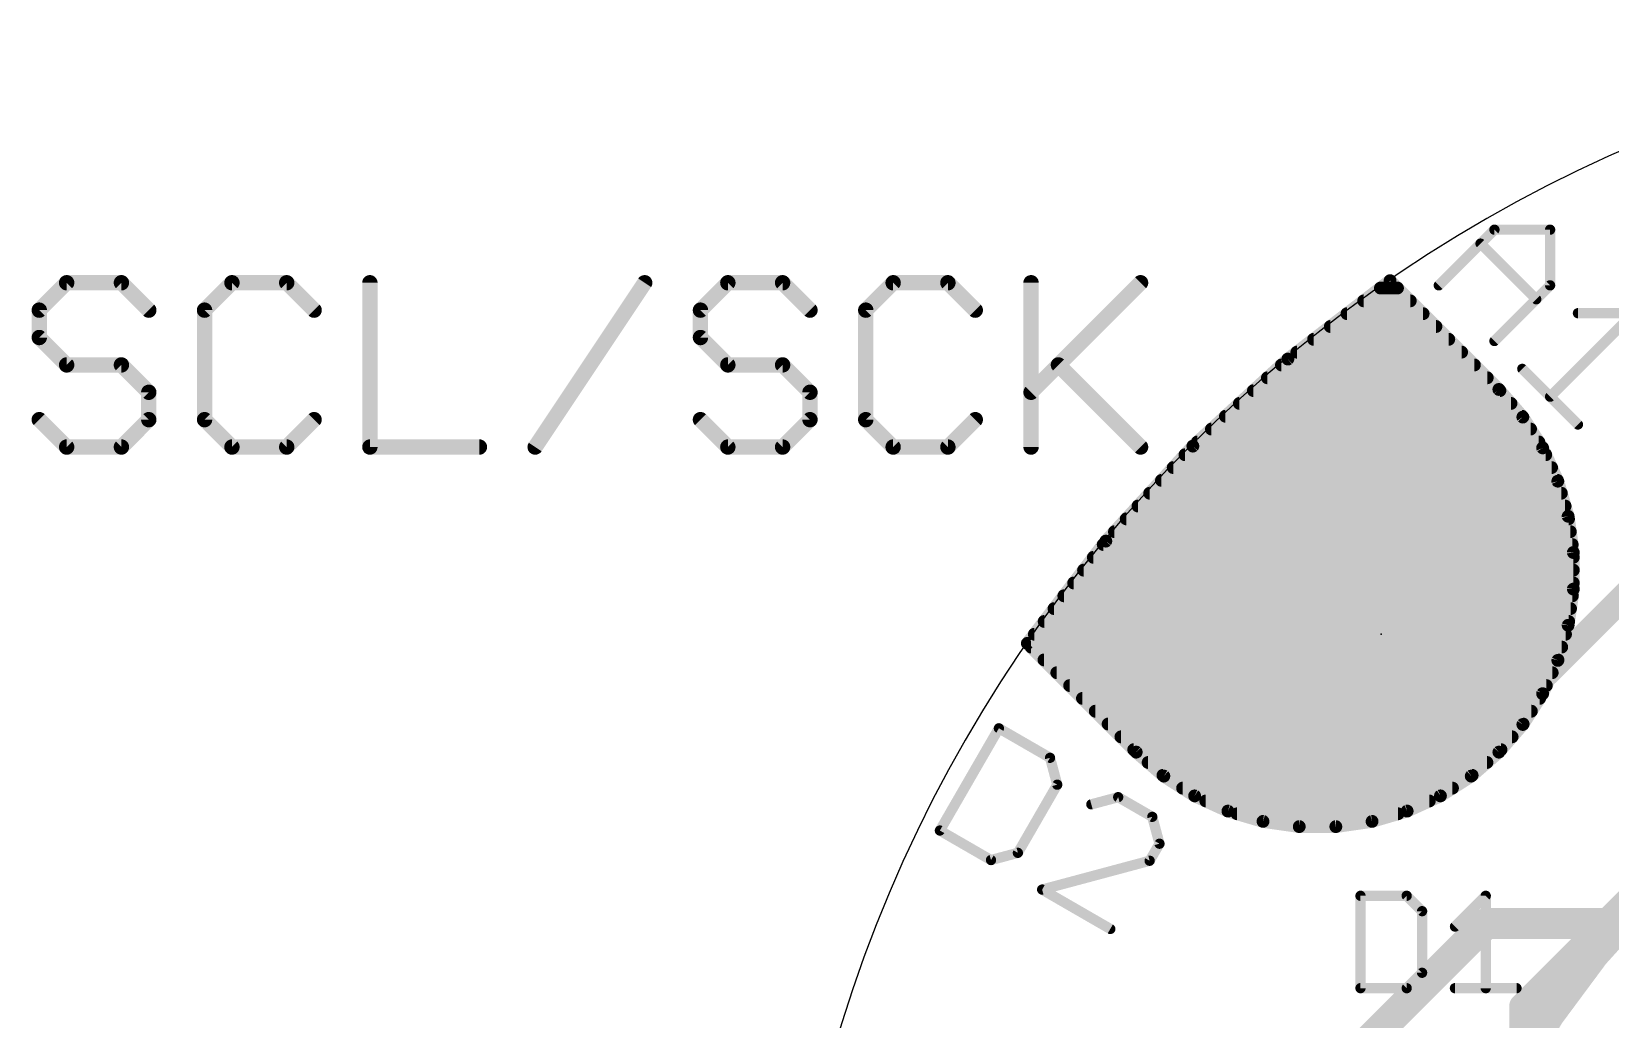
# Model space of a CAD drawing. Extents: x -27.3 to 28.4, y -24.7 to 14.
# Drawn here: x -21.37 to -5.73, y 4.19 to 13.97 of the extents above; entities that cross this region are included whole.
import ezdxf

# ---------------------------------------------------------------- set-up
doc = ezdxf.new("R2010")
doc.units = 0
for name, color, linetype in [('1', 12, 'CONTINUOUS'), ('16', 132, 'CONTINUOUS'), ('17', 110, 'CONTINUOUS'), ('20', 53, 'CONTINUOUS'), ('21', 40, 'CONTINUOUS'), ('23', 53, 'CONTINUOUS'), ('51', 53, 'CONTINUOUS')]:
    doc.layers.add(name, color=color, linetype=linetype)

# ---------------------------------------------------------------- blocks, each defined once
blk = doc.blocks.new('ROUNDP')
at = {"const_width": 0.5}
blk.add_lwpolyline([(0, -0.25, 1), (0, 0.25, 1), (0, -0.25)], format="xyb", dxfattribs=at)

msp = doc.modelspace()

# ---------------------------------------------------------------- linework, layer by layer
at = {"layer": '1'}
for points, const_width in [([(-7.9112, 11.5033), (-8.9236, 10.7265)], 0.127), ([(-8.0067, 11.43), (-7.8379, 11.43)], 0.127), ([(-6.8336, 10.4257), (-7.9112, 11.5033)], 0.127), ([(-8.1722, 11.303), (-7.7109, 11.303)], 0.127), ([(-8.5032, 11.049), (-7.4569, 11.049)], 0.127), ([(-8.3377, 11.176), (-7.5839, 11.176)], 0.127), ([(-8.6688, 10.922), (-7.3299, 10.922)], 0.127), ([(-8.9236, 10.7265), (-9.8644, 9.8644)], 0.127), ([(-8.8343, 10.795), (-7.2029, 10.795)], 0.127), ([(-8.9874, 10.668), (-7.0759, 10.668)], 0.127), ([(-9.2646, 10.414), (-6.8235, 10.414)], 0.127), ([(-9.126, 10.541), (-6.9489, 10.541)], 0.127), ([(-6.5962, 10.1518), (-6.8336, 10.4257)], 0.127), ([(-9.4032, 10.287), (-6.7134, 10.287)], 0.127), ([(-9.5418, 10.16), (-6.6034, 10.16)], 0.127), ([(-6.4003, 9.8469), (-6.5962, 10.1518)], 0.127), ([(-9.6804, 10.033), (-6.5199, 10.033)], 0.127), ([(-9.8644, 9.8644), (-10.7265, 8.9236)], 0.127), ([(-9.819, 9.906), (-6.4383, 9.906)], 0.127), ([(-6.2498, 9.5173), (-6.4003, 9.8469)], 0.127), ([(-10.059, 9.652), (-6.3113, 9.652)], 0.127), ([(-9.9426, 9.779), (-6.3693, 9.779)], 0.127), ([(-10.1754, 9.525), (-6.2533, 9.525)], 0.127), ([(-6.1477, 9.1695), (-6.2498, 9.5173)], 0.127), ([(-10.2917, 9.398), (-6.2147, 9.398)], 0.127), ([(-10.4081, 9.271), (-6.1775, 9.271)], 0.127), ([(-6.0961, 8.8108), (-6.1477, 9.1695)], 0.127), ([(-10.6409, 9.017), (-6.1257, 9.017)], 0.127), ([(-10.5245, 9.144), (-6.144, 9.144)], 0.127), ([(-10.7265, 8.9236), (-11.5033, 7.9112)], 0.127), ([(-10.7522, 8.89), (-6.1075, 8.89)], 0.127), ([(-10.8497, 8.763), (-6.0961, 8.763)], 0.127), ([(-6.0961, 8.4484), (-6.0961, 8.8108)], 0.127), ([(-10.9471, 8.636), (-6.0961, 8.636)], 0.127), ([(-11.142, 8.382), (-6.1056, 8.382)], 0.127), ([(-11.0446, 8.509), (-6.0961, 8.509)], 0.127), ([(-6.1477, 8.0897), (-6.0961, 8.4484)], 0.127), ([(-11.2395, 8.255), (-6.1239, 8.255)], 0.127), ([(-11.3369, 8.128), (-6.1422, 8.128)], 0.127), ([(-6.2498, 7.742), (-6.1477, 8.0897)], 0.127), ([(-11.4344, 8.001), (-6.1737, 8.001)], 0.127), ([(-11.5033, 7.9112), (-10.4257, 6.8336)], 0.127), ([(-11.4661, 7.874), (-6.211, 7.874)], 0.127), ([(-11.3391, 7.747), (-6.2483, 7.747)], 0.127), ([(-11.2121, 7.62), (-6.3055, 7.62)], 0.127), ([(-6.4003, 7.4123), (-6.2498, 7.742)], 0.127), ([(-11.0851, 7.493), (-6.3635, 7.493)], 0.127), ([(-10.9581, 7.366), (-6.4301, 7.366)], 0.127), ([(-6.5962, 7.1075), (-6.4003, 7.4123)], 0.127), ([(-10.8311, 7.239), (-6.5117, 7.239)], 0.127), ([(-10.7041, 7.112), (-6.5933, 7.112)], 0.127), ([(-10.5771, 6.985), (-6.7024, 6.985)], 0.127), ([(-6.8336, 6.8336), (-6.5962, 7.1075)], 0.127), ([(-10.4501, 6.858), (-6.8124, 6.858)], 0.127), ([(-10.4257, 6.8336), (-10.1518, 6.5962)], 0.127), ([(-7.1075, 6.5962), (-6.8336, 6.8336)], 0.127), ([(-10.3073, 6.731), (-6.9519, 6.731)], 0.127), ([(-10.1607, 6.604), (-7.0985, 6.604)], 0.127), ([(-10.1518, 6.5962), (-9.8469, 6.4003)], 0.127), ([(-7.4123, 6.4003), (-7.1075, 6.5962)], 0.127), ([(-9.9662, 6.477), (-7.293, 6.477)], 0.127), ([(-9.8469, 6.4003), (-9.5173, 6.2498)], 0.127), ([(-9.7367, 6.35), (-7.5225, 6.35)], 0.127), ([(-7.742, 6.2498), (-7.4123, 6.4003)], 0.127), ([(-9.5173, 6.2498), (-9.1695, 6.1477)], 0.127), ([(-9.4261, 6.223), (-7.8331, 6.223)], 0.127), ([(-8.0897, 6.1477), (-7.742, 6.2498)], 0.127), ([(-9.1695, 6.1477), (-8.8108, 6.0961)], 0.127), ([(-8.8108, 6.0961), (-8.4484, 6.0961)], 0.127), ([(-8.4484, 6.0961), (-8.0897, 6.1477)], 0.127), ([(-8.543, 3.556), (-6.963, 5.136)], 0.3048), ([(-6.963, 5.136), (-4.4, 5.136)], 0.3048)]:
    msp.add_lwpolyline(points, dxfattribs=dict(at, const_width=const_width))
for points, const_width in [([(-8.0067, 11.4618, 1), (-8.0067, 11.3982)], 0.0635), ([(-7.8887, 11.5257, 1), (-7.9336, 11.4808)], 0.0635), ([(-7.8919, 11.4781, 1), (-7.9305, 11.5285)], 0.0635), ([(-7.8379, 11.3982, 1), (-7.8379, 11.4618)], 0.0635), ([(-8.1722, 11.3348, 1), (-8.1722, 11.2713)], 0.0635), ([(-7.7109, 11.2713, 1), (-7.7109, 11.3348)], 0.0635), ([(-8.5032, 11.0808, 1), (-8.5032, 11.0173)], 0.0635), ([(-8.3377, 11.2078, 1), (-8.3377, 11.1442)], 0.0635), ([(-7.5839, 11.1442, 1), (-7.5839, 11.2078)], 0.0635), ([(-7.4569, 11.0173, 1), (-7.4569, 11.0808)], 0.0635), ([(-8.6688, 10.9538, 1), (-8.6688, 10.8902)], 0.0635), ([(-7.3299, 10.8902, 1), (-7.3299, 10.9538)], 0.0635), ([(-8.9021, 10.7031, 1), (-8.945, 10.7499)], 0.0635), ([(-8.8343, 10.8268, 1), (-8.8343, 10.7632)], 0.0635), ([(-7.2029, 10.7632, 1), (-7.2029, 10.8268)], 0.0635), ([(-8.9874, 10.6998, 1), (-8.9874, 10.6363)], 0.0635), ([(-8.9429, 10.7517, 1), (-8.9042, 10.7013)], 0.0635), ([(-7.0759, 10.6363, 1), (-7.0759, 10.6998)], 0.0635), ([(-9.2646, 10.4458, 1), (-9.2646, 10.3822)], 0.0635), ([(-9.126, 10.5728, 1), (-9.126, 10.5092)], 0.0635), ([(-6.9489, 10.5092, 1), (-6.9489, 10.5728)], 0.0635), ([(-6.8096, 10.4465, 1), (-6.8576, 10.4049)], 0.0635), ([(-6.856, 10.4032, 1), (-6.8111, 10.4481)], 0.0635), ([(-6.8235, 10.3822, 1), (-6.8235, 10.4458)], 0.0635), ([(-9.4032, 10.3188, 1), (-9.4032, 10.2553)], 0.0635), ([(-6.7134, 10.2553, 1), (-6.7134, 10.3188)], 0.0635), ([(-9.5418, 10.1918, 1), (-9.5418, 10.1282)], 0.0635), ([(-6.5695, 10.1689, 1), (-6.623, 10.1346)], 0.0635), ([(-6.6202, 10.131, 1), (-6.5722, 10.1726)], 0.0635), ([(-6.6034, 10.1282, 1), (-6.6034, 10.1918)], 0.0635), ([(-9.6804, 10.0648, 1), (-9.6804, 10.0013)], 0.0635), ([(-6.5199, 10.0013, 1), (-6.5199, 10.0648)], 0.0635), ([(-9.8858, 9.8878, 1), (-9.8429, 9.841)], 0.0635), ([(-9.841, 9.8429, 1), (-9.8878, 9.8858)], 0.0635), ([(-9.819, 9.9378, 1), (-9.819, 9.8742)], 0.0635), ([(-6.4383, 9.8742, 1), (-6.4383, 9.9378)], 0.0635), ([(-6.3714, 9.8601, 1), (-6.4292, 9.8337)], 0.0635), ([(-6.427, 9.8297, 1), (-6.3736, 9.8641)], 0.0635), ([(-10.059, 9.6838, 1), (-10.059, 9.6203)], 0.0635), ([(-9.9426, 9.8108, 1), (-9.9426, 9.7472)], 0.0635), ([(-6.3693, 9.7472, 1), (-6.3693, 9.8108)], 0.0635), ([(-6.3113, 9.6203, 1), (-6.3113, 9.6838)], 0.0635), ([(-10.1754, 9.5568, 1), (-10.1754, 9.4932)], 0.0635), ([(-6.2193, 9.5262, 1), (-6.2802, 9.5083)], 0.0635), ([(-6.2786, 9.5041, 1), (-6.2209, 9.5304)], 0.0635), ([(-6.2533, 9.4932, 1), (-6.2533, 9.5568)], 0.0635), ([(-10.2917, 9.4298, 1), (-10.2917, 9.3662)], 0.0635), ([(-6.2147, 9.3662, 1), (-6.2147, 9.4298)], 0.0635), ([(-10.4081, 9.3028, 1), (-10.4081, 9.2393)], 0.0635), ([(-6.1162, 9.1741, 1), (-6.1791, 9.165)], 0.0635), ([(-6.1775, 9.2393, 1), (-6.1775, 9.3028)], 0.0635), ([(-10.6409, 9.0488, 1), (-10.6409, 8.9853)], 0.0635), ([(-10.5245, 9.1758, 1), (-10.5245, 9.1122)], 0.0635), ([(-6.1781, 9.1606, 1), (-6.1172, 9.1785)], 0.0635), ([(-6.144, 9.1122, 1), (-6.144, 9.1758)], 0.0635), ([(-6.1257, 8.9853, 1), (-6.1257, 9.0488)], 0.0635), ([(-10.7522, 8.9218, 1), (-10.7522, 8.8582)], 0.0635), ([(-10.7499, 8.945, 1), (-10.7031, 8.9021)], 0.0635), ([(-10.7013, 8.9042, 1), (-10.7517, 8.9429)], 0.0635), ([(-6.1075, 8.8582, 1), (-6.1075, 8.9218)], 0.0635), ([(-10.8497, 8.7948, 1), (-10.8497, 8.7312)], 0.0635), ([(-6.0643, 8.8108, 1), (-6.1278, 8.8108)], 0.0635), ([(-6.1275, 8.8063, 1), (-6.0647, 8.8153)], 0.0635), ([(-6.0961, 8.7312, 1), (-6.0961, 8.7948)], 0.0635), ([(-10.9471, 8.6678, 1), (-10.9471, 8.6043)], 0.0635), ([(-6.0961, 8.6043, 1), (-6.0961, 8.6678)], 0.0635), ([(-11.142, 8.4138, 1), (-11.142, 8.3502)], 0.0635), ([(-11.0446, 8.5408, 1), (-11.0446, 8.4772)], 0.0635), ([(-6.1278, 8.4484, 1), (-6.0643, 8.4484)], 0.0635), ([(-6.0647, 8.4439, 1), (-6.1275, 8.4529)], 0.0635), ([(-6.1056, 8.3502, 1), (-6.1056, 8.4138)], 0.0635), ([(-6.0961, 8.4772, 1), (-6.0961, 8.5408)], 0.0635), ([(-11.2395, 8.2868, 1), (-11.2395, 8.2233)], 0.0635), ([(-6.1239, 8.2233, 1), (-6.1239, 8.2868)], 0.0635), ([(-11.3369, 8.1598, 1), (-11.3369, 8.0962)], 0.0635), ([(-6.1172, 8.0808, 1), (-6.1781, 8.0986)], 0.0635), ([(-6.1422, 8.0962, 1), (-6.1422, 8.1598)], 0.0635), ([(-11.4344, 8.0328, 1), (-11.4344, 7.9693)], 0.0635), ([(-6.1791, 8.0942, 1), (-6.1162, 8.0852)], 0.0635), ([(-6.1737, 7.9693, 1), (-6.1737, 8.0328)], 0.0635), ([(-11.5285, 7.9305, 1), (-11.4781, 7.8919)], 0.0635), ([(-11.4808, 7.9336, 1), (-11.5257, 7.8887)], 0.0635), ([(-11.4661, 7.9058, 1), (-11.4661, 7.8423)], 0.0635), ([(-6.211, 7.8423, 1), (-6.211, 7.9058)], 0.0635), ([(-11.3391, 7.7788, 1), (-11.3391, 7.7153)], 0.0635), ([(-11.2121, 7.6517, 1), (-11.2121, 7.5883)], 0.0635), ([(0, 7.62, 0.4142), (-7.62, 0)], 0.3048), ([(-6.3055, 7.5883, 1), (-6.3055, 7.6517)], 0.0635), ([(-6.2802, 7.7509, 1), (-6.2193, 7.733)], 0.0635), ([(-6.2209, 7.7288, 1), (-6.2786, 7.7552)], 0.0635), ([(-6.2483, 7.7153, 1), (-6.2483, 7.7788)], 0.0635), ([(-11.0851, 7.5248, 1), (-11.0851, 7.4613)], 0.0635), ([(-6.3635, 7.4613, 1), (-6.3635, 7.5248)], 0.0635), ([(-10.9581, 7.3978, 1), (-10.9581, 7.3343)], 0.0635), ([(-6.4292, 7.4255, 1), (-6.3714, 7.3991)], 0.0635), ([(-6.4301, 7.3343, 1), (-6.4301, 7.3978)], 0.0635), ([(-6.3736, 7.3952, 1), (-6.427, 7.4295)], 0.0635), ([(-10.8311, 7.2708, 1), (-10.8311, 7.2073)], 0.0635), ([(-6.5117, 7.2073, 1), (-6.5117, 7.2708)], 0.0635), ([(-10.7041, 7.1437, 1), (-10.7041, 7.0803)], 0.0635), ([(-10.5771, 7.0168, 1), (-10.5771, 6.9533)], 0.0635), ([(-6.7024, 6.9533, 1), (-6.7024, 7.0168)], 0.0635), ([(-6.623, 7.1246, 1), (-6.5695, 7.0903)], 0.0635), ([(-6.5722, 7.0867, 1), (-6.6202, 7.1282)], 0.0635), ([(-6.5933, 7.0803, 1), (-6.5933, 7.1437)], 0.0635), ([(-10.4501, 6.8898, 1), (-10.4501, 6.8263)], 0.0635), ([(-10.4049, 6.8576, 1), (-10.4465, 6.8096)], 0.0635), ([(-10.4481, 6.8111, 1), (-10.4032, 6.856)], 0.0635), ([(-6.8576, 6.8544, 1), (-6.8096, 6.8128)], 0.0635), ([(-6.8128, 6.8096, 1), (-6.8544, 6.8576)], 0.0635), ([(-6.8124, 6.8263, 1), (-6.8124, 6.8898)], 0.0635), ([(-10.3073, 6.7628, 1), (-10.3073, 6.6993)], 0.0635), ([(-6.9519, 6.6993, 1), (-6.9519, 6.7628)], 0.0635), ([(-10.1607, 6.6357, 1), (-10.1607, 6.5723)], 0.0635), ([(-10.1346, 6.623, 1), (-10.1689, 6.5695)], 0.0635), ([(-10.1726, 6.5722, 1), (-10.131, 6.6202)], 0.0635), ([(-7.1282, 6.6202, 1), (-7.0867, 6.5722)], 0.0635), ([(-7.0903, 6.5695, 1), (-7.1246, 6.623)], 0.0635), ([(-7.0985, 6.5723, 1), (-7.0985, 6.6357)], 0.0635), ([(-9.9662, 6.5088, 1), (-9.9662, 6.4453)], 0.0635), ([(-9.8337, 6.4292, 1), (-9.8601, 6.3714)], 0.0635), ([(-9.8641, 6.3736, 1), (-9.8297, 6.427)], 0.0635), ([(-9.7367, 6.3818, 1), (-9.7367, 6.3183)], 0.0635), ([(-7.5225, 6.3183, 1), (-7.5225, 6.3818)], 0.0635), ([(-7.4295, 6.427, 1), (-7.3952, 6.3736)], 0.0635), ([(-7.3991, 6.3714, 1), (-7.4255, 6.4292)], 0.0635), ([(-7.293, 6.4453, 1), (-7.293, 6.5088)], 0.0635), ([(-9.5083, 6.2802, 1), (-9.5262, 6.2193)], 0.0635), ([(-9.5304, 6.2209, 1), (-9.5041, 6.2786)], 0.0635), ([(-9.4261, 6.2547, 1), (-9.4261, 6.1913)], 0.0635), ([(-7.8331, 6.1913, 1), (-7.8331, 6.2547)], 0.0635), ([(-7.7552, 6.2786, 1), (-7.7288, 6.2209)], 0.0635), ([(-7.733, 6.2193, 1), (-7.7509, 6.2802)], 0.0635), ([(-9.165, 6.1791, 1), (-9.1741, 6.1162)], 0.0635), ([(-9.1785, 6.1172, 1), (-9.1606, 6.1781)], 0.0635), ([(-8.8108, 6.1278, 1), (-8.8108, 6.0643)], 0.0635), ([(-8.8153, 6.0647, 1), (-8.8063, 6.1275)], 0.0635), ([(-8.4529, 6.1275, 1), (-8.4439, 6.0647)], 0.0635), ([(-8.4484, 6.0643, 1), (-8.4484, 6.1278)], 0.0635), ([(-8.0986, 6.1781, 1), (-8.0808, 6.1172)], 0.0635), ([(-8.0852, 6.1162, 1), (-8.0942, 6.1791)], 0.0635), ([(-6.963, 5.2122, 1), (-6.963, 5.0598)], 0.1524), ([(-6.9091, 5.0821, 1), (-7.0169, 5.1899)], 0.1524)]:
    msp.add_lwpolyline(points, format="xyb", dxfattribs=dict(at, const_width=const_width))
at = {"layer": '16'}
for points, const_width in [([(-7.9112, 11.5033), (-8.9236, 10.7265)], 0.127), ([(-8.0067, 11.43), (-7.8379, 11.43)], 0.127), ([(-6.8336, 10.4257), (-7.9112, 11.5033)], 0.127), ([(-8.1722, 11.303), (-7.7109, 11.303)], 0.127), ([(-8.5032, 11.049), (-7.4569, 11.049)], 0.127), ([(-8.3377, 11.176), (-7.5839, 11.176)], 0.127), ([(-8.6688, 10.922), (-7.3299, 10.922)], 0.127), ([(-8.9236, 10.7265), (-9.8644, 9.8644)], 0.127), ([(-8.8343, 10.795), (-7.2029, 10.795)], 0.127), ([(-8.9874, 10.668), (-7.0759, 10.668)], 0.127), ([(-9.2646, 10.414), (-6.8235, 10.414)], 0.127), ([(-9.126, 10.541), (-6.9489, 10.541)], 0.127), ([(-6.5962, 10.1518), (-6.8336, 10.4257)], 0.127), ([(-9.4032, 10.287), (-6.7134, 10.287)], 0.127), ([(-9.5418, 10.16), (-6.6034, 10.16)], 0.127), ([(-6.4003, 9.8469), (-6.5962, 10.1518)], 0.127), ([(-9.6804, 10.033), (-6.5199, 10.033)], 0.127), ([(-9.8644, 9.8644), (-10.7265, 8.9236)], 0.127), ([(-9.819, 9.906), (-6.4383, 9.906)], 0.127), ([(-6.2498, 9.5173), (-6.4003, 9.8469)], 0.127), ([(-10.059, 9.652), (-6.3113, 9.652)], 0.127), ([(-9.9426, 9.779), (-6.3693, 9.779)], 0.127), ([(-10.1754, 9.525), (-6.2533, 9.525)], 0.127), ([(-6.1477, 9.1695), (-6.2498, 9.5173)], 0.127), ([(-10.2917, 9.398), (-6.2147, 9.398)], 0.127), ([(-10.4081, 9.271), (-6.1775, 9.271)], 0.127), ([(-6.0961, 8.8108), (-6.1477, 9.1695)], 0.127), ([(-10.6409, 9.017), (-6.1257, 9.017)], 0.127), ([(-10.5245, 9.144), (-6.144, 9.144)], 0.127), ([(-10.7265, 8.9236), (-11.5033, 7.9112)], 0.127), ([(-10.7522, 8.89), (-6.1075, 8.89)], 0.127), ([(-10.8497, 8.763), (-6.0961, 8.763)], 0.127), ([(-6.35, 7.62), (-5.207, 8.763)], 0.254), ([(-6.0961, 8.4484), (-6.0961, 8.8108)], 0.127), ([(-10.9471, 8.636), (-6.0961, 8.636)], 0.127), ([(-11.142, 8.382), (-6.1056, 8.382)], 0.127), ([(-11.0446, 8.509), (-6.0961, 8.509)], 0.127), ([(-6.1477, 8.0897), (-6.0961, 8.4484)], 0.127), ([(-11.2395, 8.255), (-6.1239, 8.255)], 0.127), ([(-11.3369, 8.128), (-6.1422, 8.128)], 0.127), ([(-6.2498, 7.742), (-6.1477, 8.0897)], 0.127), ([(-11.4344, 8.001), (-6.1737, 8.001)], 0.127), ([(-8.001, 8.001), (-8.001, 7.62)], 0.254), ([(-11.5033, 7.9112), (-10.4257, 6.8336)], 0.127), ([(-11.4661, 7.874), (-6.211, 7.874)], 0.127), ([(-11.3391, 7.747), (-6.2483, 7.747)], 0.127), ([(-11.2121, 7.62), (-6.3055, 7.62)], 0.127), ([(-8.001, 7.62), (-6.35, 7.62)], 0.254), ([(-6.4003, 7.4123), (-6.2498, 7.742)], 0.127), ([(-11.0851, 7.493), (-6.3635, 7.493)], 0.127), ([(-10.9581, 7.366), (-6.4301, 7.366)], 0.127), ([(-6.604, 4.318), (-3.683, 7.239)], 0.254), ([(-6.5962, 7.1075), (-6.4003, 7.4123)], 0.127), ([(-10.8311, 7.239), (-6.5117, 7.239)], 0.127), ([(-10.7041, 7.112), (-6.5933, 7.112)], 0.127), ([(-10.5771, 6.985), (-6.7024, 6.985)], 0.127), ([(-6.8336, 6.8336), (-6.5962, 7.1075)], 0.127), ([(-10.4501, 6.858), (-6.8124, 6.858)], 0.127), ([(-10.4257, 6.8336), (-10.1518, 6.5962)], 0.127), ([(-7.1075, 6.5962), (-6.8336, 6.8336)], 0.127), ([(-10.3073, 6.731), (-6.9519, 6.731)], 0.127), ([(-10.1607, 6.604), (-7.0985, 6.604)], 0.127), ([(-10.1518, 6.5962), (-9.8469, 6.4003)], 0.127), ([(-7.4123, 6.4003), (-7.1075, 6.5962)], 0.127), ([(-9.9662, 6.477), (-7.293, 6.477)], 0.127), ([(-9.8469, 6.4003), (-9.5173, 6.2498)], 0.127), ([(-9.7367, 6.35), (-7.5225, 6.35)], 0.127), ([(-7.742, 6.2498), (-7.4123, 6.4003)], 0.127), ([(-9.5173, 6.2498), (-9.1695, 6.1477)], 0.127), ([(-9.4261, 6.223), (-7.8331, 6.223)], 0.127), ([(-8.0897, 6.1477), (-7.742, 6.2498)], 0.127), ([(-9.1695, 6.1477), (-8.8108, 6.0961)], 0.127), ([(-8.8108, 6.0961), (-8.4484, 6.0961)], 0.127), ([(-8.4484, 6.0961), (-8.0897, 6.1477)], 0.127), ([(-6.604, 0.889), (-6.604, 4.318)], 0.254)]:
    msp.add_lwpolyline(points, dxfattribs=dict(at, const_width=const_width))
for points, const_width in [([(-8.0067, 11.4618, 1), (-8.0067, 11.3982)], 0.0635), ([(-7.8887, 11.5257, 1), (-7.9336, 11.4808)], 0.0635), ([(-7.8919, 11.4781, 1), (-7.9305, 11.5285)], 0.0635), ([(-7.8379, 11.3982, 1), (-7.8379, 11.4618)], 0.0635), ([(-8.1722, 11.3348, 1), (-8.1722, 11.2713)], 0.0635), ([(-7.7109, 11.2713, 1), (-7.7109, 11.3348)], 0.0635), ([(-8.5032, 11.0808, 1), (-8.5032, 11.0173)], 0.0635), ([(-8.3377, 11.2078, 1), (-8.3377, 11.1442)], 0.0635), ([(-7.5839, 11.1442, 1), (-7.5839, 11.2078)], 0.0635), ([(-7.4569, 11.0173, 1), (-7.4569, 11.0808)], 0.0635), ([(-8.6688, 10.9538, 1), (-8.6688, 10.8902)], 0.0635), ([(-7.3299, 10.8902, 1), (-7.3299, 10.9538)], 0.0635), ([(-8.9021, 10.7031, 1), (-8.945, 10.7499)], 0.0635), ([(-8.8343, 10.8268, 1), (-8.8343, 10.7632)], 0.0635), ([(-7.2029, 10.7632, 1), (-7.2029, 10.8268)], 0.0635), ([(-8.9874, 10.6998, 1), (-8.9874, 10.6363)], 0.0635), ([(-8.9429, 10.7517, 1), (-8.9042, 10.7013)], 0.0635), ([(-7.0759, 10.6363, 1), (-7.0759, 10.6998)], 0.0635), ([(-9.2646, 10.4458, 1), (-9.2646, 10.3822)], 0.0635), ([(-9.126, 10.5728, 1), (-9.126, 10.5092)], 0.0635), ([(-6.9489, 10.5092, 1), (-6.9489, 10.5728)], 0.0635), ([(-6.8096, 10.4465, 1), (-6.8576, 10.4049)], 0.0635), ([(-6.856, 10.4032, 1), (-6.8111, 10.4481)], 0.0635), ([(-6.8235, 10.3822, 1), (-6.8235, 10.4458)], 0.0635), ([(-9.4032, 10.3188, 1), (-9.4032, 10.2553)], 0.0635), ([(-6.7134, 10.2553, 1), (-6.7134, 10.3188)], 0.0635), ([(-9.5418, 10.1918, 1), (-9.5418, 10.1282)], 0.0635), ([(-6.5695, 10.1689, 1), (-6.623, 10.1346)], 0.0635), ([(-6.6202, 10.131, 1), (-6.5722, 10.1726)], 0.0635), ([(-6.6034, 10.1282, 1), (-6.6034, 10.1918)], 0.0635), ([(-9.6804, 10.0648, 1), (-9.6804, 10.0013)], 0.0635), ([(-6.5199, 10.0013, 1), (-6.5199, 10.0648)], 0.0635), ([(-9.8858, 9.8878, 1), (-9.8429, 9.841)], 0.0635), ([(-9.841, 9.8429, 1), (-9.8878, 9.8858)], 0.0635), ([(-9.819, 9.9378, 1), (-9.819, 9.8742)], 0.0635), ([(-6.4383, 9.8742, 1), (-6.4383, 9.9378)], 0.0635), ([(-6.3714, 9.8601, 1), (-6.4292, 9.8337)], 0.0635), ([(-6.427, 9.8297, 1), (-6.3736, 9.8641)], 0.0635), ([(-10.059, 9.6838, 1), (-10.059, 9.6203)], 0.0635), ([(-9.9426, 9.8108, 1), (-9.9426, 9.7472)], 0.0635), ([(-6.3693, 9.7472, 1), (-6.3693, 9.8108)], 0.0635), ([(-6.3113, 9.6203, 1), (-6.3113, 9.6838)], 0.0635), ([(-10.1754, 9.5568, 1), (-10.1754, 9.4932)], 0.0635), ([(-6.2193, 9.5262, 1), (-6.2802, 9.5083)], 0.0635), ([(-6.2786, 9.5041, 1), (-6.2209, 9.5304)], 0.0635), ([(-6.2533, 9.4932, 1), (-6.2533, 9.5568)], 0.0635), ([(-10.2917, 9.4298, 1), (-10.2917, 9.3662)], 0.0635), ([(-6.2147, 9.3662, 1), (-6.2147, 9.4298)], 0.0635), ([(-10.4081, 9.3028, 1), (-10.4081, 9.2393)], 0.0635), ([(-6.1162, 9.1741, 1), (-6.1791, 9.165)], 0.0635), ([(-6.1775, 9.2393, 1), (-6.1775, 9.3028)], 0.0635), ([(-10.6409, 9.0488, 1), (-10.6409, 8.9853)], 0.0635), ([(-10.5245, 9.1758, 1), (-10.5245, 9.1122)], 0.0635), ([(-6.1781, 9.1606, 1), (-6.1172, 9.1785)], 0.0635), ([(-6.144, 9.1122, 1), (-6.144, 9.1758)], 0.0635), ([(-6.1257, 8.9853, 1), (-6.1257, 9.0488)], 0.0635), ([(-10.7522, 8.9218, 1), (-10.7522, 8.8582)], 0.0635), ([(-10.7499, 8.945, 1), (-10.7031, 8.9021)], 0.0635), ([(-10.7013, 8.9042, 1), (-10.7517, 8.9429)], 0.0635), ([(-6.1075, 8.8582, 1), (-6.1075, 8.9218)], 0.0635), ([(-10.8497, 8.7948, 1), (-10.8497, 8.7312)], 0.0635), ([(-6.0643, 8.8108, 1), (-6.1278, 8.8108)], 0.0635), ([(-6.1275, 8.8063, 1), (-6.0647, 8.8153)], 0.0635), ([(-6.0961, 8.7312, 1), (-6.0961, 8.7948)], 0.0635), ([(-10.9471, 8.6678, 1), (-10.9471, 8.6043)], 0.0635), ([(-6.0961, 8.6043, 1), (-6.0961, 8.6678)], 0.0635), ([(-11.142, 8.4138, 1), (-11.142, 8.3502)], 0.0635), ([(-11.0446, 8.5408, 1), (-11.0446, 8.4772)], 0.0635), ([(-6.1278, 8.4484, 1), (-6.0643, 8.4484)], 0.0635), ([(-6.0647, 8.4439, 1), (-6.1275, 8.4529)], 0.0635), ([(-6.1056, 8.3502, 1), (-6.1056, 8.4138)], 0.0635), ([(-6.0961, 8.4772, 1), (-6.0961, 8.5408)], 0.0635), ([(-11.2395, 8.2868, 1), (-11.2395, 8.2233)], 0.0635), ([(-6.1239, 8.2233, 1), (-6.1239, 8.2868)], 0.0635), ([(-11.3369, 8.1598, 1), (-11.3369, 8.0962)], 0.0635), ([(-6.1172, 8.0808, 1), (-6.1781, 8.0986)], 0.0635), ([(-6.1422, 8.0962, 1), (-6.1422, 8.1598)], 0.0635), ([(-11.4344, 8.0328, 1), (-11.4344, 7.9693)], 0.0635), ([(-7.9375, 8.001, 1), (-8.0645, 8.001)], 0.127), ([(-6.1791, 8.0942, 1), (-6.1162, 8.0852)], 0.0635), ([(-6.1737, 7.9693, 1), (-6.1737, 8.0328)], 0.0635), ([(-11.5285, 7.9305, 1), (-11.4781, 7.8919)], 0.0635), ([(-11.4808, 7.9336, 1), (-11.5257, 7.8887)], 0.0635), ([(-11.4661, 7.9058, 1), (-11.4661, 7.8423)], 0.0635), ([(-6.211, 7.8423, 1), (-6.211, 7.9058)], 0.0635), ([(-11.3391, 7.7788, 1), (-11.3391, 7.7153)], 0.0635), ([(-11.2121, 7.6517, 1), (-11.2121, 7.5883)], 0.0635), ([(-8.001, 7.6835, 1), (-8.001, 7.5565)], 0.127), ([(-8.0645, 7.62, 1), (-7.9375, 7.62)], 0.127), ([(0, 7.62, 0.4142), (-7.62, 0)], 0.3048), ([(-6.3949, 7.6649, 1), (-6.3051, 7.5751)], 0.127), ([(-6.35, 7.5565, 1), (-6.35, 7.6835)], 0.127), ([(-6.3055, 7.5883, 1), (-6.3055, 7.6517)], 0.0635), ([(-6.2802, 7.7509, 1), (-6.2193, 7.733)], 0.0635), ([(-6.2209, 7.7288, 1), (-6.2786, 7.7552)], 0.0635), ([(-6.2483, 7.7153, 1), (-6.2483, 7.7788)], 0.0635), ([(-11.0851, 7.5248, 1), (-11.0851, 7.4613)], 0.0635), ([(-6.3635, 7.4613, 1), (-6.3635, 7.5248)], 0.0635), ([(-10.9581, 7.3978, 1), (-10.9581, 7.3343)], 0.0635), ([(-6.4292, 7.4255, 1), (-6.3714, 7.3991)], 0.0635), ([(-6.4301, 7.3343, 1), (-6.4301, 7.3978)], 0.0635), ([(-6.3736, 7.3952, 1), (-6.427, 7.4295)], 0.0635), ([(-10.8311, 7.2708, 1), (-10.8311, 7.2073)], 0.0635), ([(-6.5117, 7.2073, 1), (-6.5117, 7.2708)], 0.0635), ([(-10.7041, 7.1437, 1), (-10.7041, 7.0803)], 0.0635), ([(-10.5771, 7.0168, 1), (-10.5771, 6.9533)], 0.0635), ([(-6.7024, 6.9533, 1), (-6.7024, 7.0168)], 0.0635), ([(-6.623, 7.1246, 1), (-6.5695, 7.0903)], 0.0635), ([(-6.5722, 7.0867, 1), (-6.6202, 7.1282)], 0.0635), ([(-6.5933, 7.0803, 1), (-6.5933, 7.1437)], 0.0635), ([(-10.4501, 6.8898, 1), (-10.4501, 6.8263)], 0.0635), ([(-10.4049, 6.8576, 1), (-10.4465, 6.8096)], 0.0635), ([(-10.4481, 6.8111, 1), (-10.4032, 6.856)], 0.0635), ([(-6.8576, 6.8544, 1), (-6.8096, 6.8128)], 0.0635), ([(-6.8128, 6.8096, 1), (-6.8544, 6.8576)], 0.0635), ([(-6.8124, 6.8263, 1), (-6.8124, 6.8898)], 0.0635), ([(-10.3073, 6.7628, 1), (-10.3073, 6.6993)], 0.0635), ([(-6.9519, 6.6993, 1), (-6.9519, 6.7628)], 0.0635), ([(-10.1607, 6.6357, 1), (-10.1607, 6.5723)], 0.0635), ([(-10.1346, 6.623, 1), (-10.1689, 6.5695)], 0.0635), ([(-10.1726, 6.5722, 1), (-10.131, 6.6202)], 0.0635), ([(-7.1282, 6.6202, 1), (-7.0867, 6.5722)], 0.0635), ([(-7.0903, 6.5695, 1), (-7.1246, 6.623)], 0.0635), ([(-7.0985, 6.5723, 1), (-7.0985, 6.6357)], 0.0635), ([(-9.9662, 6.5088, 1), (-9.9662, 6.4453)], 0.0635), ([(-9.8337, 6.4292, 1), (-9.8601, 6.3714)], 0.0635), ([(-9.8641, 6.3736, 1), (-9.8297, 6.427)], 0.0635), ([(-9.7367, 6.3818, 1), (-9.7367, 6.3183)], 0.0635), ([(-7.5225, 6.3183, 1), (-7.5225, 6.3818)], 0.0635), ([(-7.4295, 6.427, 1), (-7.3952, 6.3736)], 0.0635), ([(-7.3991, 6.3714, 1), (-7.4255, 6.4292)], 0.0635), ([(-7.293, 6.4453, 1), (-7.293, 6.5088)], 0.0635), ([(-9.5083, 6.2802, 1), (-9.5262, 6.2193)], 0.0635), ([(-9.5304, 6.2209, 1), (-9.5041, 6.2786)], 0.0635), ([(-9.4261, 6.2547, 1), (-9.4261, 6.1913)], 0.0635), ([(-7.8331, 6.1913, 1), (-7.8331, 6.2547)], 0.0635), ([(-7.7552, 6.2786, 1), (-7.7288, 6.2209)], 0.0635), ([(-7.733, 6.2193, 1), (-7.7509, 6.2802)], 0.0635), ([(-9.165, 6.1791, 1), (-9.1741, 6.1162)], 0.0635), ([(-9.1785, 6.1172, 1), (-9.1606, 6.1781)], 0.0635), ([(-8.8108, 6.1278, 1), (-8.8108, 6.0643)], 0.0635), ([(-8.8153, 6.0647, 1), (-8.8063, 6.1275)], 0.0635), ([(-8.4529, 6.1275, 1), (-8.4439, 6.0647)], 0.0635), ([(-8.4484, 6.0643, 1), (-8.4484, 6.1278)], 0.0635), ([(-8.0986, 6.1781, 1), (-8.0808, 6.1172)], 0.0635), ([(-8.0852, 6.1162, 1), (-8.0942, 6.1791)], 0.0635), ([(-6.5405, 4.318, 1), (-6.6675, 4.318)], 0.127), ([(-6.6489, 4.3629, 1), (-6.5591, 4.2731)], 0.127)]:
    msp.add_lwpolyline(points, format="xyb", dxfattribs=dict(at, const_width=const_width))
at = {"layer": '20'}
msp.add_arc((0, 0), 13.97, 90, 180, dxfattribs=at)
at = {"layer": '21', "const_width": 0.1016}
for points in [[(-7.4286, 11.4566), (-6.8774, 12.0079)], [(-6.8774, 12.0079), (-6.3261, 12.0079)], [(-6.3261, 12.0079), (-6.3261, 11.4566)], [(-7.0152, 11.8701), (-6.4639, 11.3188)], [(-6.3261, 11.4566), (-6.8774, 10.9054)], [(-5.4992, 11.181), (-6.3261, 10.3541)], [(-6.0505, 11.181), (-5.4992, 11.181)], [(-6.6017, 10.6297), (-6.0505, 10.0785)], [(-11.7854, 7.0699), (-12.3701, 6.0571)], [(-11.279, 6.7775), (-11.7854, 7.0699)], [(-11.2077, 6.5113), (-11.279, 6.7775)], [(-11.5975, 5.8361), (-11.2077, 6.5113)], [(-10.6038, 6.3877), (-10.8701, 6.3164)], [(-10.2663, 6.1928), (-10.6038, 6.3877)], [(-12.3701, 6.0571), (-11.8637, 5.7648)], [(-10.1949, 5.9266), (-10.2663, 6.1928)], [(-10.2924, 5.7578), (-10.1949, 5.9266)], [(-11.8637, 5.7648), (-11.5975, 5.8361)], [(-11.3573, 5.4724), (-10.2924, 5.7578)], [(-10.6822, 5.0826), (-11.3573, 5.4724)], [(-8.2042, 5.411), (-8.2042, 4.4958)], [(-7.7466, 5.411), (-8.2042, 5.411)], [(-7.5941, 5.2584), (-7.7466, 5.411)], [(-7.2687, 5.1059), (-6.9636, 5.411)], [(-6.9636, 5.411), (-6.9636, 4.4958)], [(-7.5941, 4.6483), (-7.5941, 5.2584)], [(-7.7466, 4.4958), (-7.5941, 4.6483)], [(-8.2042, 4.4958), (-7.7466, 4.4958)], [(-7.2687, 4.4958), (-6.6586, 4.4958)]]:
    msp.add_lwpolyline(points, dxfattribs=at)
at = {"layer": '21', "const_width": 0.0508}
for points in [[(-6.8774, 12.0333, 1), (-6.8774, 11.9825)], [(-6.8594, 11.9899, 1), (-6.8953, 12.0258)], [(-6.3007, 12.0079, 1), (-6.3515, 12.0079)], [(-6.3261, 11.9825, 1), (-6.3261, 12.0333)], [(-6.9972, 11.888, 1), (-7.0331, 11.8521)], [(-7.4466, 11.4746, 1), (-7.4107, 11.4387)], [(-6.3515, 11.4566, 1), (-6.3007, 11.4566)], [(-6.3082, 11.4387, 1), (-6.3441, 11.4746)], [(-6.4819, 11.3008, 1), (-6.446, 11.3368)], [(-6.0505, 11.2064, 1), (-6.0505, 11.1556)], [(-6.8953, 10.9233, 1), (-6.8594, 10.8874)], [(-6.5838, 10.6477, 1), (-6.6197, 10.6118)], [(-6.3441, 10.3721, 1), (-6.3082, 10.3361)], [(-6.0684, 10.0605, 1), (-6.0325, 10.0964)], [(-11.7727, 7.0919, 1), (-11.7981, 7.0479)], [(-11.7634, 7.0572, 1), (-11.8074, 7.0826)], [(-11.2545, 6.7841, 1), (-11.3035, 6.7709)], [(-11.2917, 6.7555, 1), (-11.2663, 6.7995)], [(-11.2322, 6.5047, 1), (-11.1831, 6.5178)], [(-11.1857, 6.4986, 1), (-11.2297, 6.524)], [(-10.5911, 6.4097, 1), (-10.6165, 6.3657)], [(-10.5973, 6.3632, 1), (-10.6104, 6.4123)], [(-10.8767, 6.3409, 1), (-10.8635, 6.2918)], [(-12.3574, 6.0791, 1), (-12.3828, 6.0351)], [(-10.2417, 6.1994, 1), (-10.2908, 6.1862)], [(-10.279, 6.1708, 1), (-10.2536, 6.2148)], [(-12.3921, 6.0698, 1), (-12.3481, 6.0444)], [(-10.2195, 5.92, 1), (-10.1704, 5.9331)], [(-10.1729, 5.9139, 1), (-10.2169, 5.9393)], [(-11.8703, 5.7893, 1), (-11.8571, 5.7403)], [(-11.8764, 5.7428, 1), (-11.851, 5.7868)], [(-11.6195, 5.8488, 1), (-11.5755, 5.8234)], [(-11.5909, 5.8116, 1), (-11.604, 5.8607)], [(-10.3144, 5.7705, 1), (-10.2704, 5.7451)], [(-10.2858, 5.7333, 1), (-10.299, 5.7823)], [(-11.3639, 5.497, 1), (-11.3508, 5.4479)], [(-11.3446, 5.4944, 1), (-11.37, 5.4504)], [(-8.1788, 5.411, 1), (-8.2296, 5.411)], [(-8.2042, 5.4364, 1), (-8.2042, 5.3856)], [(-7.7286, 5.4289, 1), (-7.7646, 5.393)], [(-7.7466, 5.3856, 1), (-7.7466, 5.4364)], [(-6.9382, 5.411, 1), (-6.989, 5.411)], [(-6.9457, 5.393, 1), (-6.9816, 5.4289)], [(-7.5687, 5.2584, 1), (-7.6195, 5.2584)], [(-7.612, 5.2405, 1), (-7.5761, 5.2764)], [(-10.6949, 5.0606, 1), (-10.6695, 5.1046)], [(-7.2866, 5.1239, 1), (-7.2507, 5.088)], [(-7.5761, 4.6304, 1), (-7.612, 4.6663)], [(-8.2042, 4.5212, 1), (-8.2042, 4.4704)], [(-7.7646, 4.5138, 1), (-7.7286, 4.4778)], [(-7.7466, 4.4704, 1), (-7.7466, 4.5212)], [(-7.6195, 4.6483, 1), (-7.5687, 4.6483)], [(-7.2687, 4.5212, 1), (-7.2687, 4.4704)], [(-6.6586, 4.4704, 1), (-6.6586, 4.5212)], [(-8.2296, 4.4958, 1), (-8.1788, 4.4958)], [(-6.989, 4.4958, 1), (-6.9382, 4.4958)]]:
    msp.add_lwpolyline(points, format="xyb", dxfattribs=at)
at = {"layer": '23'}
msp.add_point((-8.001, 8.001), dxfattribs=at)
at = {"layer": '51', "const_width": 0.1524}
for points in [[(-21.0188, 11.4822), (-21.2899, 11.211)], [(-20.4764, 11.4822), (-21.0188, 11.4822)], [(-20.2053, 11.211), (-20.4764, 11.4822)], [(-19.3816, 11.4822), (-19.6528, 11.211)], [(-18.8393, 11.4822), (-19.3816, 11.4822)], [(-18.5681, 11.211), (-18.8393, 11.4822)], [(-18.0156, 11.4822), (-18.0156, 9.8552)], [(-16.3784, 9.8552), (-15.2938, 11.4822)], [(-14.4701, 11.4822), (-14.7413, 11.211)], [(-13.9278, 11.4822), (-14.4701, 11.4822)], [(-13.6566, 11.211), (-13.9278, 11.4822)], [(-12.833, 11.4822), (-13.1041, 11.211)], [(-12.2906, 11.4822), (-12.833, 11.4822)], [(-12.0195, 11.211), (-12.2906, 11.4822)], [(-11.467, 11.4822), (-11.467, 9.8552)], [(-11.467, 10.3975), (-10.3823, 11.4822)], [(-21.2899, 11.211), (-21.2899, 10.9399)], [(-19.6528, 11.211), (-19.6528, 10.1264)], [(-14.7413, 11.211), (-14.7413, 10.9399)], [(-13.1041, 11.211), (-13.1041, 10.1264)], [(-21.2899, 10.9399), (-21.0188, 10.6687)], [(-14.7413, 10.9399), (-14.4701, 10.6687)], [(-21.0188, 10.6687), (-20.4764, 10.6687)], [(-20.4764, 10.6687), (-20.2053, 10.3975)], [(-14.4701, 10.6687), (-13.9278, 10.6687)], [(-13.9278, 10.6687), (-13.6566, 10.3975)], [(-11.1958, 10.6687), (-10.3823, 9.8552)], [(-20.2053, 10.3975), (-20.2053, 10.1264)], [(-13.6566, 10.3975), (-13.6566, 10.1264)], [(-21.0188, 9.8552), (-21.2899, 10.1264)], [(-20.2053, 10.1264), (-20.4764, 9.8552)], [(-19.6528, 10.1264), (-19.3816, 9.8552)], [(-18.8393, 9.8552), (-18.5681, 10.1264)], [(-14.4701, 9.8552), (-14.7413, 10.1264)], [(-13.6566, 10.1264), (-13.9278, 9.8552)], [(-13.1041, 10.1264), (-12.833, 9.8552)], [(-12.2906, 9.8552), (-12.0195, 10.1264)], [(-20.4764, 9.8552), (-21.0188, 9.8552)], [(-19.3816, 9.8552), (-18.8393, 9.8552)], [(-18.0156, 9.8552), (-16.9309, 9.8552)], [(-13.9278, 9.8552), (-14.4701, 9.8552)], [(-12.833, 9.8552), (-12.2906, 9.8552)]]:
    msp.add_lwpolyline(points, dxfattribs=at)
at = {"layer": '51', "const_width": 0.0762}
for points in [[(-21.0188, 11.5203, 1), (-21.0188, 11.4441)], [(-20.9918, 11.4552, 1), (-21.0457, 11.5091)], [(-20.4495, 11.5091, 1), (-20.5034, 11.4552)], [(-20.4764, 11.4441, 1), (-20.4764, 11.5203)], [(-19.3816, 11.5203, 1), (-19.3816, 11.4441)], [(-19.3547, 11.4552, 1), (-19.4085, 11.5091)], [(-18.8123, 11.5091, 1), (-18.8662, 11.4552)], [(-18.8393, 11.4441, 1), (-18.8393, 11.5203)], [(-17.9775, 11.4822, 1), (-18.0537, 11.4822)], [(-15.2621, 11.4611, 1), (-15.3255, 11.5033)], [(-14.4701, 11.5203, 1), (-14.4701, 11.4441)], [(-14.4432, 11.4552, 1), (-14.4971, 11.5091)], [(-13.9009, 11.5091, 1), (-13.9547, 11.4552)], [(-13.9278, 11.4441, 1), (-13.9278, 11.5203)], [(-12.833, 11.5203, 1), (-12.833, 11.4441)], [(-12.806, 11.4552, 1), (-12.8599, 11.5091)], [(-12.2637, 11.5091, 1), (-12.3176, 11.4552)], [(-12.2906, 11.4441, 1), (-12.2906, 11.5203)], [(-11.4289, 11.4822, 1), (-11.5051, 11.4822)], [(-10.3554, 11.4552, 1), (-10.4093, 11.5091)], [(-21.3169, 11.238, 1), (-21.263, 11.1841)], [(-21.2518, 11.211, 1), (-21.328, 11.211)], [(-20.2322, 11.1841, 1), (-20.1783, 11.238)], [(-19.6147, 11.211, 1), (-19.6909, 11.211)], [(-19.6797, 11.238, 1), (-19.6258, 11.1841)], [(-18.595, 11.1841, 1), (-18.5412, 11.238)], [(-14.7032, 11.211, 1), (-14.7794, 11.211)], [(-14.7682, 11.238, 1), (-14.7143, 11.1841)], [(-13.6836, 11.1841, 1), (-13.6297, 11.238)], [(-13.1311, 11.238, 1), (-13.0772, 11.1841)], [(-13.066, 11.211, 1), (-13.1422, 11.211)], [(-12.0464, 11.1841, 1), (-11.9925, 11.238)], [(-21.263, 10.9668, 1), (-21.3169, 10.9129)], [(-21.328, 10.9399, 1), (-21.2518, 10.9399)], [(-14.7143, 10.9668, 1), (-14.7682, 10.9129)], [(-14.7794, 10.9399, 1), (-14.7032, 10.9399)], [(-21.0188, 10.7068, 1), (-21.0188, 10.6306)], [(-21.0457, 10.6418, 1), (-20.9918, 10.6956)], [(-20.4495, 10.6956, 1), (-20.5034, 10.6418)], [(-20.4764, 10.6306, 1), (-20.4764, 10.7068)], [(-14.4701, 10.7068, 1), (-14.4701, 10.6306)], [(-14.4971, 10.6418, 1), (-14.4432, 10.6956)], [(-13.9009, 10.6956, 1), (-13.9547, 10.6418)], [(-13.9278, 10.6306, 1), (-13.9278, 10.7068)], [(-11.1689, 10.6956, 1), (-11.2228, 10.6418)], [(-20.1672, 10.3975, 1), (-20.2434, 10.3975)], [(-20.2322, 10.3706, 1), (-20.1783, 10.4245)], [(-13.6185, 10.3975, 1), (-13.6947, 10.3975)], [(-13.6836, 10.3706, 1), (-13.6297, 10.4245)], [(-11.4939, 10.4245, 1), (-11.44, 10.3706)], [(-21.263, 10.1533, 1), (-21.3169, 10.0994)], [(-20.2434, 10.1264, 1), (-20.1672, 10.1264)], [(-20.1783, 10.0994, 1), (-20.2322, 10.1533)], [(-19.6258, 10.1533, 1), (-19.6797, 10.0994)], [(-19.6909, 10.1264, 1), (-19.6147, 10.1264)], [(-18.5412, 10.0994, 1), (-18.595, 10.1533)], [(-14.7143, 10.1533, 1), (-14.7682, 10.0994)], [(-13.6947, 10.1264, 1), (-13.6185, 10.1264)], [(-13.6297, 10.0994, 1), (-13.6836, 10.1533)], [(-13.0772, 10.1533, 1), (-13.1311, 10.0994)], [(-13.1422, 10.1264, 1), (-13.066, 10.1264)], [(-11.9925, 10.0994, 1), (-12.0464, 10.1533)], [(-21.0188, 9.8933, 1), (-21.0188, 9.8171)], [(-21.0457, 9.8283, 1), (-20.9918, 9.8821)], [(-20.5034, 9.8821, 1), (-20.4495, 9.8283)], [(-20.4764, 9.8171, 1), (-20.4764, 9.8933)], [(-19.3816, 9.8933, 1), (-19.3816, 9.8171)], [(-19.4085, 9.8283, 1), (-19.3547, 9.8821)], [(-18.8662, 9.8821, 1), (-18.8123, 9.8283)], [(-18.8393, 9.8171, 1), (-18.8393, 9.8933)], [(-18.0156, 9.8933, 1), (-18.0156, 9.8171)], [(-18.0537, 9.8552, 1), (-17.9775, 9.8552)], [(-16.9309, 9.8171, 1), (-16.9309, 9.8933)], [(-16.4101, 9.8763, 1), (-16.3467, 9.8341)], [(-14.4701, 9.8933, 1), (-14.4701, 9.8171)], [(-14.4971, 9.8283, 1), (-14.4432, 9.8821)], [(-13.9547, 9.8821, 1), (-13.9009, 9.8283)], [(-13.9278, 9.8171, 1), (-13.9278, 9.8933)], [(-12.833, 9.8933, 1), (-12.833, 9.8171)], [(-12.8599, 9.8283, 1), (-12.806, 9.8821)], [(-12.3176, 9.8821, 1), (-12.2637, 9.8283)], [(-12.2906, 9.8171, 1), (-12.2906, 9.8933)], [(-11.5051, 9.8552, 1), (-11.4289, 9.8552)], [(-10.4093, 9.8283, 1), (-10.3554, 9.8821)]]:
    msp.add_lwpolyline(points, format="xyb", dxfattribs=at)

# ---------------------------------------------------------------- block references
at = {"layer": '17', "xscale": 2.54, "yscale": 2.54, "rotation": 45}
msp.add_blockref('ROUNDP', (-8.001, 8.001), dxfattribs=at)
msp.add_blockref('ROUNDP', (-8.001, 8.001), dxfattribs=at)

doc.saveas('drawing.dxf')
